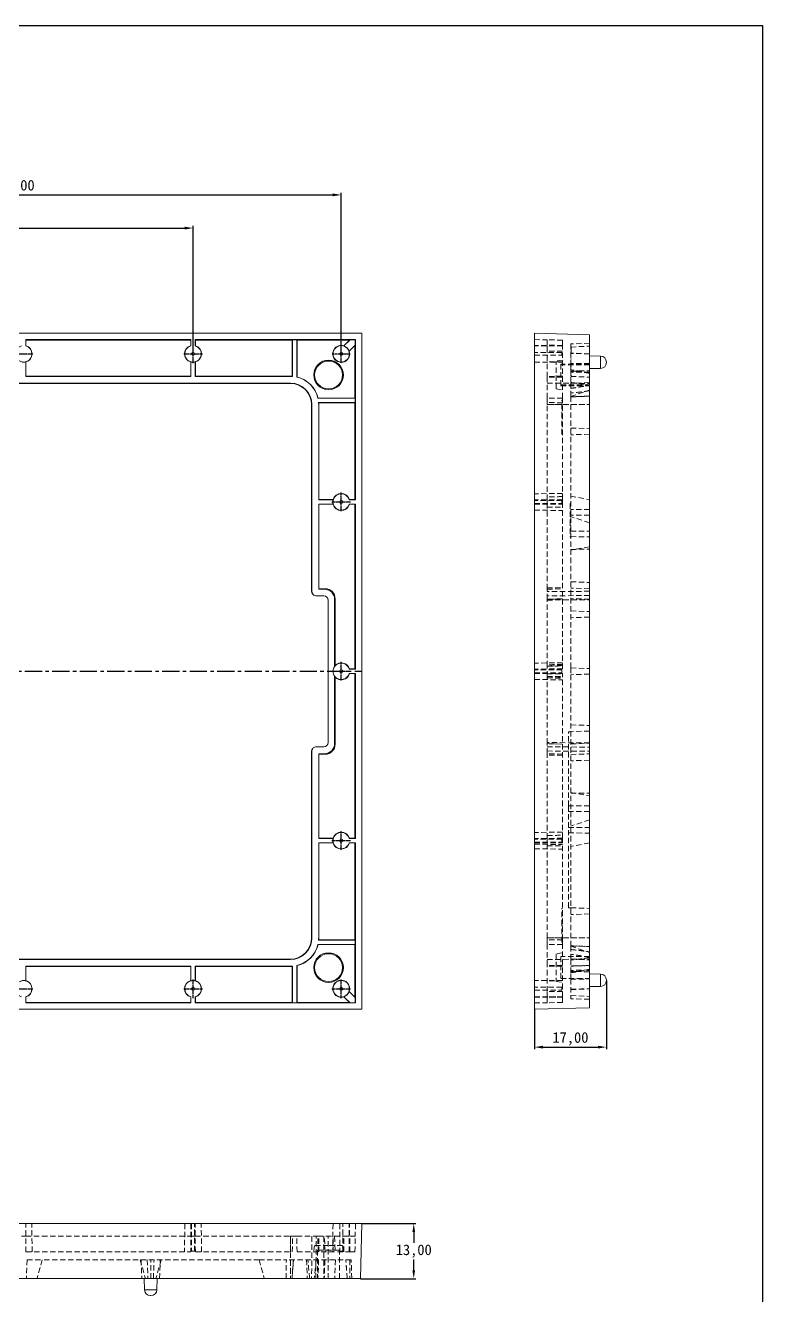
# Model space of a CAD drawing. Header units: millimetres. Extents: x 2761 to 3266, y -58 to 524.
# Drawn here: x 3091.8 to 3265.9, y 223.9 to 523.9 of the extents above; entities that cross this region are included whole.
import ezdxf

# ---------------------------------------------------------------- set-up
doc = ezdxf.new("R2010")
doc.units = ezdxf.units.MM
doc.header["$PDSIZE"] = -1
doc.linetypes.add('CENTER', pattern=[10.16, 6.35, -1.27, 1.27, -1.27])
doc.linetypes.add('HIDDEN', pattern=[1.905, 1.27, -0.635])
doc.layers.add('dim', color=82, linetype='Continuous', lineweight=9)
doc.dimstyles.new('ISO-25', dxfattribs={"dimtxt": 2.5, "dimasz": 2.5, "dimexe": 1.25, "dimexo": 0.625, "dimtad": 1, "dimtxsty": 'Standard', "dimcen": 2.5, "dimadec": 0, "dimazin": 0, "dimtfac": 1, "dimtmove": 0, "dimatfit": 3, "dimfxl": 1, "dimarcsym": 0})

# ---------------------------------------------------------------- blocks, each defined once
blk = doc.blocks.new('*D11')
at = {"layer": 'Defpoints', "color": 0, "transparency": 16777216}
for p in [(3011.41, 475.66), (3131.41, 476.05), (3131.41, 446.34)]:
    blk.add_point(p, dxfattribs=at)
at = {"layer": 'dim', "color": 0, "lineweight": -2, "transparency": 16777216}
for p, q in [((3011.41, 475.66), (3011.41, 476.55)), ((3013.41, 476.05), (3129.41, 476.05)), ((3131.41, 446.34), (3131.41, 476.55))]:
    blk.add_line(p, q, dxfattribs=at)
at = {"layer": 'dim', "color": 0, "transparency": 16777216}
for points in [[(3013.41, 476.38), (3013.41, 475.71), (3011.41, 476.05)], [(3129.41, 476.38), (3129.41, 475.71), (3131.41, 476.05)]]:
    blk.add_solid(points, dxfattribs=at)
at = {"layer": 'dim', "color": 0, "transparency": 16777216, "insert": (3071.41, 478), "char_height": 2.5, "attachment_point": 5}
blk.add_mtext('120,00', dxfattribs=at)
blk = doc.blocks.new('*D12')
at = {"layer": 'Defpoints', "color": 0, "transparency": 16777216}
for p in [(3011.41, 484.32), (3166.41, 483.89), (3166.41, 446.34)]:
    blk.add_point(p, dxfattribs=at)
at = {"layer": 'dim', "color": 0, "lineweight": -2, "transparency": 16777216}
for p, q in [((3011.41, 484.32), (3011.41, 483.39)), ((3013.41, 483.89), (3164.41, 483.89)), ((3166.41, 446.34), (3166.41, 484.39))]:
    blk.add_line(p, q, dxfattribs=at)
at = {"layer": 'dim', "color": 0, "transparency": 16777216}
for points in [[(3013.41, 484.22), (3013.41, 483.56), (3011.41, 483.89)], [(3164.41, 484.22), (3164.41, 483.56), (3166.41, 483.89)]]:
    blk.add_solid(points, dxfattribs=at)
at = {"layer": 'dim', "color": 0, "transparency": 16777216, "insert": (3088.91, 485.85), "char_height": 2.5, "attachment_point": 5}
blk.add_mtext('155,00', dxfattribs=at)
blk = doc.blocks.new('*D24')
at = {"layer": 'Defpoints', "color": 0, "transparency": 16777216}
for p in [(3171.26, 240.86), (3183.53, 240.86), (3170.92, 227.86)]:
    blk.add_point(p, dxfattribs=at)
at = {"layer": 'dim', "color": 0, "lineweight": -2, "transparency": 16777216}
for p, q in [((3171.26, 240.86), (3184.03, 240.86)), ((3183.53, 238.86), (3183.53, 236.32)), ((3183.53, 229.86), (3183.53, 232.4)), ((3170.92, 227.86), (3184.03, 227.86))]:
    blk.add_line(p, q, dxfattribs=at)
at = {"layer": 'dim', "color": 0, "transparency": 16777216}
for points in [[(3183.2, 238.86), (3183.86, 238.86), (3183.53, 240.86)], [(3183.2, 229.86), (3183.86, 229.86), (3183.53, 227.86)]]:
    blk.add_solid(points, dxfattribs=at)
at = {"layer": 'dim', "color": 0, "transparency": 16777216, "insert": (3183.53, 234.36), "char_height": 2.5, "attachment_point": 5}
blk.add_mtext('13,00', dxfattribs=at)
blk = doc.blocks.new('*D25')
at = {"layer": 'Defpoints', "color": 0, "transparency": 16777216}
for p in [(3229.03, 298.29), (3212.03, 291.49), (3229.03, 282.56)]:
    blk.add_point(p, dxfattribs=at)
at = {"layer": 'dim', "color": 0, "lineweight": -2, "transparency": 16777216}
for p, q in [((3229.03, 298.29), (3229.03, 282.06)), ((3212.03, 291.49), (3212.03, 282.06)), ((3214.03, 282.56), (3227.03, 282.56))]:
    blk.add_line(p, q, dxfattribs=at)
at = {"layer": 'dim', "color": 0, "transparency": 16777216}
for points in [[(3214.03, 282.89), (3214.03, 282.23), (3212.03, 282.56)], [(3227.03, 282.89), (3227.03, 282.23), (3229.03, 282.56)]]:
    blk.add_solid(points, dxfattribs=at)
at = {"layer": 'dim', "color": 0, "transparency": 16777216, "insert": (3220.53, 284.52), "char_height": 2.5, "attachment_point": 5}
blk.add_mtext('17,00', dxfattribs=at)

msp = doc.modelspace()

# ---------------------------------------------------------------- linework, layer by layer
at = {"color": 7, "linetype": 'Continuous', "lineweight": 15}
for p, q in [((3171.259, 451.192), (2851.559, 451.192)), ((3171.259, 291.492), (3171.259, 451.192)), ((3212.034, 291.492), (3212.034, 451.192)), ((3212.034, 451.192), (3225.034, 450.852)), ((3225.034, 291.833), (3225.034, 450.852)), ((3130.914, 449.692), (3091.904, 449.692)), ((3091.904, 448.221), (3091.904, 449.692)), ((3091.904, 449.692), (3091.962, 449.576)), ((3130.855, 449.576), (3091.962, 449.576)), ((3091.962, 449.576), (3091.962, 448.266)), ((3130.855, 449.576), (3130.914, 449.692)), ((3130.855, 449.576), (3130.855, 448.266)), ((3130.914, 449.692), (3130.914, 448.221)), ((3169.759, 449.692), (3131.904, 449.692)), ((3131.904, 448.221), (3131.904, 449.692)), ((3131.904, 449.692), (3131.962, 449.576)), ((3131.962, 449.576), (3131.962, 448.266)), ((3154.855, 449.576), (3131.962, 449.576)), ((3154.855, 449.576), (3154.887, 449.64)), ((3154.855, 449.576), (3154.855, 441.03)), ((3155.93, 449.64), (3154.887, 449.64)), ((3154.887, 449.64), (3154.887, 440.996)), ((3155.962, 449.576), (3155.93, 449.64)), ((3155.93, 440.837), (3155.93, 449.64)), ((3168.368, 449.576), (3155.962, 449.576)), ((3155.962, 449.576), (3155.962, 440.863)), ((3168.368, 449.576), (3167.035, 448.243)), ((3167.035, 448.243), (3167.043, 448.207)), ((3168.477, 449.64), (3167.043, 448.207)), ((3168.273, 446.977), (3169.706, 448.41)), ((3168.309, 446.968), (3169.643, 448.302)), ((3168.368, 449.576), (3168.477, 449.64)), ((3169.706, 449.64), (3168.477, 449.64)), ((3169.643, 448.302), (3169.706, 448.41)), ((3169.643, 435.895), (3169.643, 448.302)), ((3169.759, 449.692), (3169.706, 449.64)), ((3169.706, 448.41), (3169.706, 449.64)), ((3169.759, 411.837), (3169.759, 449.692)), ((3091.93, 441.013), (3091.93, 444.443)), ((3091.962, 444.419), (3091.962, 441.045)), ((3130.855, 444.419), (3130.855, 441.045)), ((3130.887, 444.443), (3130.887, 441.013)), ((3131.93, 441.013), (3131.93, 444.443)), ((3131.962, 444.419), (3131.962, 441.045)), ((3168.309, 446.968), (3168.273, 446.977)), ((3227.658, 445.796), (3225.034, 445.842)), ((3229.034, 444.397), (3229.034, 444.342)), ((3229.034, 444.342), (3229.034, 444.288)), ((3225.034, 442.842), (3227.658, 442.888)), ((3019.54, 439.429), (3154.409, 439.429)), ((3154.409, 439.342), (3020.415, 439.342)), ((3091.962, 441.045), (3091.93, 441.013)), ((3130.887, 441.013), (3091.93, 441.013)), ((3130.855, 441.045), (3091.962, 441.045)), ((3130.855, 441.045), (3130.887, 441.013)), ((3131.962, 441.045), (3131.93, 441.013)), ((3154.409, 441.013), (3131.93, 441.013)), ((3154.409, 441.045), (3131.962, 441.045)), ((3154.409, 441.045), (3154.409, 441.013)), ((3154.409, 439.429), (3154.409, 439.342)), ((3169.706, 435.863), (3160.904, 435.863)), ((3169.643, 435.895), (3160.929, 435.895)), ((3169.643, 435.895), (3169.706, 435.863)), ((3169.706, 434.821), (3169.706, 435.863)), ((3159.496, 434.342), (3159.409, 434.342)), ((3159.409, 390.248), (3159.409, 434.342)), ((3159.496, 434.342), (3159.496, 390.16)), ((3161.062, 434.821), (3169.706, 434.821)), ((3161.079, 411.863), (3161.079, 434.342)), ((3161.111, 434.342), (3161.079, 434.342)), ((3169.643, 434.789), (3161.096, 434.789)), ((3161.111, 411.895), (3161.111, 434.342)), ((3169.643, 434.789), (3169.706, 434.821)), ((3169.643, 411.895), (3169.643, 434.789)), ((3161.111, 411.895), (3161.079, 411.863)), ((3164.509, 411.863), (3161.079, 411.863)), ((3164.485, 411.895), (3161.111, 411.895)), ((3169.759, 411.837), (3168.288, 411.837)), ((3169.643, 411.895), (3168.332, 411.895)), ((3169.643, 411.895), (3169.759, 411.837)), ((3161.079, 410.821), (3164.509, 410.821)), ((3161.079, 390.733), (3161.079, 410.821)), ((3161.111, 410.789), (3161.079, 410.821)), ((3164.485, 410.789), (3161.111, 410.789)), ((3161.111, 390.861), (3161.111, 410.789)), ((3168.288, 410.847), (3169.759, 410.847)), ((3169.643, 410.789), (3168.332, 410.789)), ((3169.759, 410.847), (3169.643, 410.789)), ((3169.643, 371.895), (3169.643, 410.789)), ((3169.759, 371.837), (3169.759, 410.847)), ((3159.409, 390.248), (3159.496, 390.16)), ((3161.111, 390.861), (3161.079, 390.733)), ((3162.467, 390.733), (3161.079, 390.733)), ((3162.595, 390.861), (3161.111, 390.861)), ((3162.467, 390.733), (3162.595, 390.861)), ((3159.7, 389.544), (3159.787, 389.457)), ((3162.303, 389.165), (3160.491, 389.165)), ((3163.298, 354.514), (3163.298, 388.17)), ((3164.981, 388.474), (3164.854, 388.347)), ((3164.854, 372.551), (3164.854, 388.347)), ((3164.981, 372.745), (3164.981, 388.474)), ((3164.854, 354.263), (3164.854, 370.133)), ((3164.981, 354.135), (3164.981, 369.939)), ((3169.759, 371.837), (3168.288, 371.837)), ((3168.288, 370.847), (3169.759, 370.847)), ((3169.643, 371.895), (3168.332, 371.895)), ((3169.643, 370.789), (3168.332, 370.789)), ((3169.643, 371.895), (3169.759, 371.837)), ((3169.759, 370.847), (3169.643, 370.789)), ((3169.643, 331.895), (3169.643, 370.789)), ((3169.759, 331.837), (3169.759, 370.847)), ((3164.854, 354.263), (3164.981, 354.135)), ((3159.496, 352.524), (3159.409, 352.437)), ((3159.409, 308.342), (3159.409, 352.437)), ((3159.496, 352.524), (3159.496, 308.342)), ((3159.787, 353.227), (3159.7, 353.14)), ((3160.491, 353.519), (3162.303, 353.519)), ((3161.079, 351.876), (3162.467, 351.876)), ((3161.079, 331.863), (3161.079, 351.876)), ((3161.079, 351.876), (3161.111, 351.749)), ((3161.111, 351.749), (3162.595, 351.749)), ((3161.111, 331.895), (3161.111, 351.749)), ((3162.595, 351.749), (3162.467, 351.876)), ((3161.111, 331.895), (3161.079, 331.863)), ((3164.509, 331.863), (3161.079, 331.863)), ((3161.079, 330.821), (3164.509, 330.821)), ((3161.079, 308.342), (3161.079, 330.821)), ((3161.111, 330.789), (3161.079, 330.821)), ((3164.485, 331.895), (3161.111, 331.895)), ((3164.485, 330.789), (3161.111, 330.789)), ((3161.111, 308.342), (3161.111, 330.789)), ((3169.759, 331.837), (3168.288, 331.837)), ((3168.288, 330.847), (3169.759, 330.847)), ((3169.643, 331.895), (3168.332, 331.895)), ((3169.643, 330.789), (3168.332, 330.789)), ((3169.643, 331.895), (3169.759, 331.837)), ((3169.759, 330.847), (3169.643, 330.789)), ((3169.643, 307.895), (3169.643, 330.789)), ((3169.759, 292.992), (3169.759, 330.847)), ((3159.496, 308.342), (3159.409, 308.342)), ((3160.904, 306.821), (3169.706, 306.821)), ((3169.643, 306.789), (3160.929, 306.789)), ((3169.706, 307.863), (3161.062, 307.863)), ((3161.111, 308.342), (3161.079, 308.342)), ((3169.643, 307.895), (3161.096, 307.895)), ((3169.643, 307.895), (3169.706, 307.863)), ((3169.643, 306.789), (3169.706, 306.821)), ((3169.643, 294.383), (3169.643, 306.789)), ((3169.706, 306.821), (3169.706, 307.863)), ((3154.409, 303.255), (3019.54, 303.255)), ((3020.415, 303.342), (3154.409, 303.342)), ((3154.409, 303.255), (3154.409, 303.342)), ((3091.93, 301.671), (3130.887, 301.671)), ((3091.93, 298.241), (3091.93, 301.671)), ((3091.962, 301.639), (3091.93, 301.671)), ((3091.962, 301.639), (3130.855, 301.639)), ((3091.962, 298.266), (3091.962, 301.639)), ((3130.855, 301.639), (3130.887, 301.671)), ((3130.855, 298.266), (3130.855, 301.639)), ((3130.887, 301.671), (3130.887, 298.241)), ((3131.93, 301.671), (3154.409, 301.671)), ((3131.93, 298.241), (3131.93, 301.671)), ((3131.962, 301.639), (3131.93, 301.671)), ((3131.962, 301.639), (3154.409, 301.639)), ((3131.962, 298.266), (3131.962, 301.639)), ((3154.409, 301.639), (3154.409, 301.671)), ((3154.855, 293.108), (3154.855, 301.654)), ((3154.887, 301.688), (3154.887, 293.044)), ((3155.93, 293.044), (3155.93, 301.847)), ((3155.962, 293.108), (3155.962, 301.822)), ((3227.658, 299.796), (3225.034, 299.842)), ((3229.034, 298.397), (3229.034, 298.342)), ((3229.034, 298.342), (3229.034, 298.288)), ((3091.904, 292.992), (3091.904, 294.463)), ((3091.962, 293.108), (3091.962, 294.419)), ((3130.855, 293.108), (3130.855, 294.419)), ((3130.914, 294.463), (3130.914, 292.992)), ((3131.904, 292.992), (3131.904, 294.463)), ((3131.962, 293.108), (3131.962, 294.419)), ((3167.035, 294.441), (3167.043, 294.478)), ((3167.035, 294.441), (3168.368, 293.108)), ((3167.043, 294.478), (3168.477, 293.044)), ((3168.309, 295.716), (3168.273, 295.707)), ((3169.706, 294.274), (3168.273, 295.707)), ((3169.643, 294.383), (3168.309, 295.716)), ((3169.643, 294.383), (3169.706, 294.274)), ((3169.706, 293.044), (3169.706, 294.274)), ((3225.034, 296.842), (3227.658, 296.888)), ((2851.559, 291.492), (3171.259, 291.492)), ((3091.962, 293.108), (3091.904, 292.992)), ((3091.904, 292.992), (3130.914, 292.992)), ((3091.962, 293.108), (3130.855, 293.108)), ((3130.914, 292.992), (3130.855, 293.108)), ((3131.962, 293.108), (3131.904, 292.992)), ((3131.904, 292.992), (3169.759, 292.992)), ((3131.962, 293.108), (3154.855, 293.108)), ((3154.855, 293.108), (3154.887, 293.044)), ((3154.887, 293.044), (3155.93, 293.044)), ((3155.962, 293.108), (3155.93, 293.044)), ((3155.962, 293.108), (3168.368, 293.108)), ((3168.368, 293.108), (3168.477, 293.044)), ((3168.477, 293.044), (3169.706, 293.044)), ((3169.759, 292.992), (3169.706, 293.044)), ((3212.034, 291.492), (3225.034, 291.833)), ((2851.559, 240.862), (3171.259, 240.862)), ((3171.259, 240.862), (3170.918, 227.862)), ((2851.899, 227.862), (3170.918, 227.862)), ((3119.909, 227.862), (3119.954, 225.237)), ((3122.863, 225.237), (3122.909, 227.862))]:
    msp.add_line(p, q, dxfattribs=at)
at = {"color": 1, "linetype": 'CENTER', "ltscale": 0.080052}
for p, q in [((3131.409, 444.141), (3131.409, 448.544)), ((3089.207, 446.342), (3093.61, 446.342)), ((3129.207, 446.342), (3133.61, 446.342)), ((3164.207, 411.342), (3168.61, 411.342)), ((3166.409, 409.141), (3166.409, 413.544)), ((3166.409, 369.141), (3166.409, 373.544)), ((3164.207, 371.342), (3168.61, 371.342)), ((3166.409, 329.141), (3166.409, 333.544)), ((3164.207, 331.342), (3168.61, 331.342)), ((3131.409, 294.141), (3131.409, 298.544)), ((3166.409, 294.141), (3166.409, 298.544)), ((3089.207, 296.342), (3093.61, 296.342)), ((3129.207, 296.342), (3133.61, 296.342)), ((3164.207, 296.342), (3168.61, 296.342))]:
    msp.add_line(p, q, dxfattribs=at)
at = {"color": 1, "linetype": 'CENTER', "ltscale": 0.077731}
for p, q in [((3166.409, 444.205), (3166.409, 448.48)), ((3164.271, 446.342), (3168.546, 446.342))]:
    msp.add_line(p, q, dxfattribs=at)
at = {"color": 8, "linetype": 'HIDDEN', "lineweight": 0}
for p, q in [((3212.034, 449.692), (3215.034, 449.64)), ((3218.683, 448.343), (3212.034, 448.285)), ((3215.034, 448.41), (3215.034, 449.64)), ((3218.683, 449.576), (3215.034, 449.64)), ((3215.034, 446.977), (3215.034, 448.41)), ((3218.683, 448.302), (3215.034, 448.41)), ((3218.683, 448.243), (3215.034, 448.207)), ((3218.683, 449.576), (3218.683, 448.302)), ((3218.683, 435.895), (3218.683, 448.302)), ((3225.034, 448.842), (3220.585, 448.687)), ((3220.585, 448.687), (3220.585, 444.045)), ((3220.734, 448.3), (3220.585, 448.3)), ((3220.734, 448.209), (3220.585, 448.209)), ((3220.585, 447.948), (3225.034, 448.149)), ((3220.734, 448.142), (3220.585, 448.142)), ((3220.734, 448.118), (3220.585, 448.118)), ((3220.734, 448.061), (3220.585, 448.061)), ((3220.734, 447.975), (3220.585, 447.975)), ((3220.734, 447.815), (3220.585, 447.815)), ((3220.734, 447.739), (3220.585, 447.739)), ((3220.734, 447.711), (3220.585, 447.711)), ((3220.734, 447.654), (3220.585, 447.654)), ((3220.734, 447.477), (3220.585, 447.477)), ((3220.734, 447.425), (3220.585, 447.425)), ((3220.734, 447.386), (3220.585, 447.386)), ((3220.734, 447.379), (3220.585, 447.379)), ((3220.734, 447.34), (3220.585, 447.34)), ((3220.734, 447.322), (3220.585, 447.322)), ((3220.734, 447.293), (3220.585, 447.293)), ((3220.734, 447.184), (3220.585, 447.184)), ((3220.734, 447.174), (3220.585, 447.174)), ((3220.734, 447.14), (3220.585, 447.14)), ((3220.734, 447.117), (3220.585, 447.117)), ((3220.734, 447.098), (3220.585, 447.098)), ((3220.734, 446.625), (3220.734, 448.209)), ((3218.534, 446.692), (3212.034, 446.692)), ((3212.034, 445.992), (3218.534, 445.992)), ((3212.034, 444.399), (3218.683, 444.341)), ((3218.683, 446.968), (3215.034, 446.977)), ((3215.034, 440.837), (3215.034, 446.977)), ((3218.683, 444.846), (3217.191, 444.636)), ((3217.191, 438.048), (3217.191, 444.636)), ((3218.534, 445.992), (3218.534, 446.692)), ((3220.734, 447.065), (3220.585, 447.065)), ((3220.734, 447.054), (3220.585, 447.054)), ((3220.734, 447.047), (3220.585, 447.047)), ((3220.734, 446.551), (3220.585, 446.551)), ((3225.034, 446.366), (3220.585, 446.522)), ((3220.734, 446.471), (3220.585, 446.471)), ((3220.734, 446.377), (3220.585, 446.377)), ((3220.734, 446.286), (3220.585, 446.286)), ((3220.734, 446.195), (3220.585, 446.195)), ((3220.734, 446.081), (3220.585, 446.081)), ((3220.734, 445.92), (3220.585, 445.92)), ((3220.734, 445.863), (3220.585, 445.863)), ((3220.734, 445.83), (3220.585, 445.83)), ((3220.734, 445.715), (3220.585, 445.715)), ((3220.734, 445.692), (3220.585, 445.692)), ((3220.734, 445.601), (3220.585, 445.601)), ((3220.734, 445.464), (3220.585, 445.464)), ((3220.734, 445.451), (3220.585, 445.451)), ((3220.585, 445.449), (3220.734, 445.449)), ((3220.734, 445.44), (3220.585, 445.44)), ((3220.734, 445.37), (3220.585, 445.37)), ((3220.734, 445.293), (3220.585, 445.293)), ((3220.734, 445.241), (3220.585, 445.241)), ((3220.734, 445.16), (3220.585, 445.16)), ((3220.734, 445.098), (3220.585, 445.098)), ((3220.734, 445.005), (3220.585, 445.005)), ((3220.734, 444.947), (3220.585, 444.947)), ((3220.734, 444.937), (3220.585, 444.937)), ((3220.734, 444.932), (3220.585, 444.932)), ((3220.734, 444.919), (3220.585, 444.919)), ((3220.734, 444.914), (3220.585, 444.914)), ((3220.734, 444.729), (3220.585, 444.729)), ((3220.734, 444.696), (3220.585, 444.696)), ((3220.734, 444.639), (3220.585, 444.639)), ((3220.734, 444.628), (3220.585, 444.628)), ((3220.734, 444.615), (3220.585, 444.615)), ((3220.734, 444.548), (3220.585, 444.548)), ((3220.734, 444.501), (3220.585, 444.501)), ((3220.734, 444.249), (3220.585, 444.249)), ((3220.734, 444.182), (3220.585, 444.182)), ((3220.734, 444.177), (3220.585, 444.177)), ((3227.658, 442.888), (3227.658, 445.796)), ((3218.268, 443.929), (3218.268, 438.755)), ((3225.034, 443.929), (3218.268, 443.929)), ((3225.034, 443.705), (3218.268, 443.705)), ((3220.566, 441.253), (3220.753, 441.253)), ((3220.734, 444.091), (3220.585, 444.091)), ((3225.034, 444.029), (3220.585, 444.045)), ((3220.585, 442.572), (3220.585, 444.045)), ((3220.734, 443.826), (3220.585, 443.826)), ((3220.734, 443.816), (3220.585, 443.816)), ((3220.734, 443.788), (3220.585, 443.788)), ((3220.734, 443.775), (3220.585, 443.775)), ((3220.734, 443.723), (3220.585, 443.723)), ((3220.734, 443.551), (3220.585, 443.551)), ((3220.734, 443.45), (3220.585, 443.45)), ((3220.734, 443.357), (3220.585, 443.357)), ((3220.734, 443.333), (3220.585, 443.333)), ((3220.734, 443.266), (3220.585, 443.266)), ((3220.734, 443.175), (3220.585, 443.175)), ((3220.734, 442.991), (3220.585, 442.991)), ((3220.734, 442.83), (3220.585, 442.83)), ((3220.734, 442.672), (3220.585, 442.672)), ((3220.734, 442.602), (3220.585, 442.602)), ((3220.585, 439.558), (3220.585, 442.572)), ((3220.734, 442.501), (3220.585, 442.501)), ((3220.734, 442.407), (3220.585, 442.407)), ((3220.734, 442.384), (3220.585, 442.384)), ((3220.734, 442.363), (3220.585, 442.363)), ((3220.734, 442.35), (3220.585, 442.35)), ((3220.734, 442.283), (3220.585, 442.283)), ((3220.585, 442.236), (3220.589, 442.236)), ((3220.734, 442.231), (3220.585, 442.231)), ((3220.734, 442.226), (3220.585, 442.226)), ((3220.734, 442.213), (3220.585, 442.213)), ((3220.734, 442.168), (3220.585, 442.168)), ((3220.734, 442.083), (3220.585, 442.083)), ((3220.734, 442.075), (3220.585, 442.075)), ((3225.034, 441.866), (3220.585, 442.027)), ((3220.734, 441.927), (3220.585, 441.927)), ((3220.734, 441.784), (3220.585, 441.784)), ((3220.734, 441.774), (3220.585, 441.774)), ((3220.734, 441.543), (3220.585, 441.543)), ((3220.734, 441.515), (3220.585, 441.515)), ((3220.734, 441.494), (3220.585, 441.494)), ((3220.734, 441.343), (3220.585, 441.343)), ((3225.034, 442.036), (3220.589, 442.236)), ((3220.734, 443.333), (3220.734, 443.45)), ((3218.683, 441.045), (3215.034, 441.013)), ((3215.034, 435.863), (3215.034, 440.837)), ((3215.034, 439.429), (3225.034, 439.342)), ((3218.268, 438.979), (3225.034, 438.979)), ((3218.268, 438.755), (3225.034, 438.755)), ((3220.585, 441), (3225.034, 440.844)), ((3225.034, 439.53), (3220.585, 439.374)), ((3220.585, 439.374), (3220.585, 438.171)), ((3220.585, 436.29), (3220.585, 438.171)), ((3218.683, 435.895), (3215.034, 435.863)), ((3215.034, 434.821), (3215.034, 435.863)), ((3217.191, 438.048), (3218.683, 437.839)), ((3218.532, 431.362), (3218.532, 435.362)), ((3218.683, 435.362), (3218.532, 435.362)), ((3218.683, 435.895), (3218.683, 434.789)), ((3220.585, 436.29), (3225.034, 437.767)), ((3220.585, 436.163), (3225.034, 436.318)), ((3220.585, 436.29), (3220.585, 372.149)), ((3218.683, 434.789), (3215.034, 434.821)), ((3215.034, 434.342), (3215.034, 434.821)), ((3218.683, 434.342), (3215.034, 434.342)), ((3215.034, 411.863), (3215.034, 434.342)), ((3215.034, 434.342), (3225.034, 434.342)), ((3218.683, 411.895), (3218.683, 434.789)), ((3220.585, 434.342), (3225.034, 434.342)), ((3218.683, 431.362), (3218.532, 431.362)), ((3218.532, 427.362), (3218.532, 431.362)), ((3218.683, 427.362), (3218.532, 427.362)), ((3220.585, 428.815), (3225.034, 428.66)), ((3225.034, 427.357), (3220.585, 427.202)), ((3218.683, 413.343), (3212.034, 413.285)), ((3218.683, 411.895), (3212.034, 411.837)), ((3218.534, 411.692), (3212.034, 411.692)), ((3215.034, 410.821), (3215.034, 411.863)), ((3218.534, 410.992), (3218.534, 411.692)), ((3218.683, 411.895), (3218.683, 410.789)), ((3220.585, 412.739), (3225.034, 411.9)), ((3212.034, 410.992), (3218.534, 410.992)), ((3212.034, 410.847), (3218.683, 410.789)), ((3212.034, 409.399), (3218.683, 409.341)), ((3215.034, 390.733), (3215.034, 410.821)), ((3218.683, 371.895), (3218.683, 410.789)), ((3220.435, 411.014), (3220.435, 407.014)), ((3220.435, 411.014), (3220.585, 411.014)), ((3225.034, 409.558), (3220.585, 409.529)), ((3225.034, 408.259), (3220.585, 408.231)), ((3220.435, 407.014), (3220.585, 407.014)), ((3220.435, 407.014), (3220.435, 403.014)), ((3225.034, 406.427), (3220.585, 407.904)), ((3220.435, 403.014), (3220.585, 403.014)), ((3220.585, 404.454), (3225.034, 404.425)), ((3220.585, 403.155), (3225.034, 403.126)), ((3225.034, 400.785), (3220.585, 399.945)), ((3220.585, 400.149), (3225.034, 400.165)), ((3215.034, 391.032), (3218.683, 391.159)), ((3215.034, 390.733), (3218.683, 390.861)), ((3215.034, 388.347), (3215.034, 390.733)), ((3225.034, 390.248), (3215.034, 390.16)), ((3220.585, 392.489), (3225.034, 392.334)), ((3225.034, 390.842), (3220.585, 390.998)), ((3225.034, 389.253), (3215.034, 389.165)), ((3218.683, 388.474), (3215.034, 388.347)), ((3215.034, 388.347), (3218.683, 388.474)), ((3215.034, 372.551), (3215.034, 388.347)), ((3215.034, 388.17), (3225.034, 388.258)), ((3225.034, 388.356), (3220.585, 388.512)), ((3220.585, 385.607), (3225.034, 385.451)), ((3225.034, 384.149), (3220.585, 383.993)), ((3218.683, 373.343), (3212.034, 373.285)), ((3215.034, 370.133), (3215.034, 372.551)), ((3220.585, 372.149), (3225.034, 371.994)), ((3220.585, 372.149), (3220.585, 370.535)), ((3218.683, 371.895), (3212.034, 371.837)), ((3218.534, 371.692), (3212.034, 371.692)), ((3212.034, 370.992), (3218.534, 370.992)), ((3212.034, 370.847), (3218.683, 370.789)), ((3212.034, 369.399), (3218.683, 369.341)), ((3218.683, 371.939), (3215.034, 371.939)), ((3215.034, 370.745), (3218.683, 370.745)), ((3215.034, 354.263), (3215.034, 370.133)), ((3218.534, 370.992), (3218.534, 371.692)), ((3218.683, 331.895), (3218.683, 370.789)), ((3225.034, 370.691), (3220.585, 370.535)), ((3220.585, 370.535), (3220.585, 306.394)), ((3220.585, 358.691), (3225.034, 358.536)), ((3225.034, 357.233), (3220.585, 357.077)), ((3225.034, 354.427), (3215.034, 354.514)), ((3215.034, 354.263), (3218.683, 354.135)), ((3215.034, 351.876), (3215.034, 354.263)), ((3218.683, 354.135), (3215.034, 354.262)), ((3220.087, 357.06), (3220.585, 357.077)), ((3220.087, 339.526), (3220.087, 357.06)), ((3220.585, 354.173), (3225.034, 354.328)), ((3215.034, 353.519), (3225.034, 353.432)), ((3215.034, 352.524), (3225.034, 352.437)), ((3218.683, 351.749), (3215.034, 351.876)), ((3215.034, 331.863), (3215.034, 351.876)), ((3218.683, 351.45), (3215.034, 351.577)), ((3220.585, 351.687), (3225.034, 351.842)), ((3225.034, 350.35), (3220.585, 350.195)), ((3220.585, 342.739), (3225.034, 341.9)), ((3220.585, 342.536), (3225.034, 342.519)), ((3225.034, 339.558), (3220.087, 339.526)), ((3220.087, 339.526), (3220.087, 333.158)), ((3225.034, 338.259), (3220.087, 338.227)), ((3225.034, 336.258), (3220.585, 334.78)), ((3218.683, 333.343), (3212.034, 333.285)), ((3220.087, 334.457), (3225.034, 334.425)), ((3220.087, 333.158), (3225.034, 333.126)), ((3220.087, 315.5), (3220.087, 333.158)), ((3218.683, 331.895), (3212.034, 331.837)), ((3218.534, 331.692), (3212.034, 331.692)), ((3212.034, 330.992), (3218.534, 330.992)), ((3212.034, 330.847), (3218.683, 330.789)), ((3215.034, 330.821), (3215.034, 331.863)), ((3215.034, 308.342), (3215.034, 330.821)), ((3218.534, 330.992), (3218.534, 331.692)), ((3218.683, 331.895), (3218.683, 330.789)), ((3218.683, 307.895), (3218.683, 330.789)), ((3225.034, 330.785), (3220.585, 329.945)), ((3212.034, 329.399), (3218.683, 329.341)), ((3218.532, 311.322), (3218.532, 315.322)), ((3218.683, 315.322), (3218.532, 315.322)), ((3220.585, 315.482), (3220.087, 315.5)), ((3220.585, 315.482), (3225.034, 315.327)), ((3225.034, 314.024), (3220.585, 313.869)), ((3218.683, 311.322), (3218.532, 311.322)), ((3218.532, 307.322), (3218.532, 311.322)), ((3218.683, 308.342), (3215.034, 308.342)), ((3215.034, 307.863), (3215.034, 308.342)), ((3215.034, 308.342), (3225.034, 308.342)), ((3218.683, 307.895), (3215.034, 307.863)), ((3215.034, 306.821), (3215.034, 307.863)), ((3218.683, 306.789), (3215.034, 306.821)), ((3215.034, 301.847), (3215.034, 306.821)), ((3218.683, 307.322), (3218.532, 307.322)), ((3218.683, 307.895), (3218.683, 306.789)), ((3218.683, 294.383), (3218.683, 306.789)), ((3220.585, 308.342), (3225.034, 308.342)), ((3225.034, 306.366), (3220.585, 306.522)), ((3220.585, 306.394), (3225.034, 304.917)), ((3220.585, 306.394), (3220.585, 304.513)), ((3215.034, 303.255), (3225.034, 303.342)), ((3218.683, 304.846), (3217.191, 304.636)), ((3217.191, 304.636), (3217.191, 298.048)), ((3218.268, 303.929), (3218.268, 298.755)), ((3225.034, 303.929), (3218.268, 303.929)), ((3220.585, 304.513), (3220.585, 303.31)), ((3220.585, 303.31), (3225.034, 303.154)), ((3220.585, 300.112), (3220.585, 303.127)), ((3215.034, 295.707), (3215.034, 301.847)), ((3218.683, 301.639), (3215.034, 301.671)), ((3225.034, 300.818), (3220.585, 300.658)), ((3220.585, 300.448), (3225.034, 300.649)), ((3220.585, 298.639), (3220.585, 300.112)), ((3218.683, 298.343), (3212.034, 298.285)), ((3217.191, 298.048), (3218.683, 297.839)), ((3218.268, 298.755), (3225.034, 298.755)), ((3220.585, 298.639), (3225.034, 298.655)), ((3220.585, 298.639), (3220.585, 293.997)), ((3227.658, 296.888), (3227.658, 299.796)), ((3218.534, 296.692), (3212.034, 296.692)), ((3212.034, 295.992), (3218.534, 295.992)), ((3212.034, 294.399), (3218.683, 294.341)), ((3218.683, 295.716), (3215.034, 295.707)), ((3215.034, 294.274), (3215.034, 295.707)), ((3218.683, 294.441), (3215.034, 294.478)), ((3218.683, 294.383), (3215.034, 294.274)), ((3215.034, 293.044), (3215.034, 294.274)), ((3218.534, 295.992), (3218.534, 296.692)), ((3218.683, 294.383), (3218.683, 293.108)), ((3220.585, 296.163), (3225.034, 296.318)), ((3220.585, 294.736), (3225.034, 294.536)), ((3212.034, 292.992), (3215.034, 293.044)), ((3218.683, 293.108), (3215.034, 293.044)), ((3225.034, 293.842), (3220.585, 293.997)), ((3091.962, 234.212), (3091.904, 240.862)), ((3093.41, 234.212), (3093.352, 240.862)), ((3129.465, 240.862), (3129.407, 234.212)), ((3130.914, 240.862), (3130.855, 234.212)), ((3131.059, 240.862), (3131.059, 234.362)), ((3131.759, 234.362), (3131.759, 240.862)), ((3131.962, 234.212), (3131.904, 240.862)), ((3133.41, 234.212), (3133.352, 240.862)), ((3164.465, 240.862), (3164.407, 234.212)), ((3166.059, 240.862), (3166.059, 234.362)), ((3166.759, 234.362), (3166.759, 240.862)), ((3168.41, 234.212), (3168.352, 240.862)), ((3169.759, 240.862), (3169.706, 237.862)), ((3091.93, 237.862), (3090.887, 237.862)), ((3091.93, 237.862), (3130.887, 237.862)), ((3131.93, 237.862), (3130.887, 237.862)), ((3131.93, 237.862), (3154.409, 237.862)), ((3154.409, 234.212), (3154.409, 237.862)), ((3154.409, 237.862), (3154.887, 237.862)), ((3154.409, 237.862), (3154.409, 227.862)), ((3154.855, 234.212), (3154.887, 237.862)), ((3154.887, 237.862), (3155.93, 237.862)), ((3155.962, 234.212), (3155.93, 237.862)), ((3155.93, 237.862), (3160.904, 237.862)), ((3159.496, 237.862), (3159.409, 227.862)), ((3160.404, 227.862), (3160.491, 237.862)), ((3160.904, 237.862), (3167.043, 237.862)), ((3161.111, 234.212), (3161.079, 237.862)), ((3162.303, 237.862), (3162.303, 227.862)), ((3162.595, 234.212), (3162.467, 237.862)), ((3163.298, 227.862), (3163.298, 237.862)), ((3164.854, 237.862), (3164.981, 234.212)), ((3167.035, 234.212), (3167.043, 237.862)), ((3167.043, 237.862), (3168.477, 237.862)), ((3168.309, 234.212), (3168.273, 237.862)), ((3168.368, 234.212), (3168.477, 237.862)), ((3168.477, 237.862), (3169.706, 237.862)), ((3169.643, 234.212), (3169.706, 237.862)), ((3091.962, 234.212), (3130.855, 234.212)), ((3131.059, 234.362), (3131.759, 234.362)), ((3131.962, 234.212), (3154.855, 234.212)), ((3155.962, 234.212), (3168.368, 234.212)), ((3160.115, 235.705), (3159.905, 234.212)), ((3163.409, 235.705), (3160.115, 235.705)), ((3165.996, 234.628), (3160.821, 234.628)), ((3160.821, 234.628), (3160.821, 227.862)), ((3166.702, 235.705), (3163.409, 235.705)), ((3165.996, 227.862), (3165.996, 234.628)), ((3166.059, 234.362), (3166.759, 234.362)), ((3166.912, 234.212), (3166.702, 235.705)), ((3169.643, 234.212), (3168.368, 234.212)), ((3092.215, 232.311), (3092.06, 227.862)), ((3092.215, 232.311), (3095.785, 232.311)), ((3095.785, 232.311), (3094.57, 227.862)), ((3147.032, 232.311), (3095.785, 232.311)), ((3118.947, 232.311), (3120.162, 227.862)), ((3119.153, 232.311), (3119.309, 227.862)), ((3120.602, 232.306), (3120.757, 227.862)), ((3121.409, 227.862), (3121.409, 232.311)), ((3122.06, 227.862), (3122.215, 232.306)), ((3123.87, 232.311), (3122.655, 227.862)), ((3123.508, 227.862), (3123.664, 232.311)), ((3147.032, 232.311), (3148.247, 227.862)), ((3147.032, 232.311), (3153.445, 232.311)), ((3153.425, 227.862), (3153.445, 232.311)), ((3168.753, 232.311), (3153.445, 232.311)), ((3154.409, 232.311), (3154.409, 227.862)), ((3158.229, 232.311), (3158.384, 227.862)), ((3161.066, 232.311), (3160.911, 227.862)), ((3162.557, 232.311), (3162.402, 227.862)), ((3165.043, 232.311), (3164.888, 227.862)), ((3168.909, 227.862), (3168.753, 232.311))]:
    msp.add_line(p, q, dxfattribs=at)
at = {"color": 8, "linetype": 'Continuous', "lineweight": 15}
for p, q in [((3227.658, 445.796), (3227.658, 444.342)), ((3227.658, 444.342), (3227.658, 442.888)), ((3227.658, 299.796), (3227.658, 298.342)), ((3227.658, 298.342), (3227.658, 296.888)), ((3122.863, 225.237), (3119.954, 225.237))]:
    msp.add_line(p, q, dxfattribs=at)
at = {"color": 1, "linetype": 'CENTER', "ltscale": 0.6388}
msp.add_line((2851.559, 371.342), (3171.259, 371.342), dxfattribs=at)
msp.add_lwpolyline([(2760.651, 523.927), (3265.902, 523.927), (3265.902, -58.167), (2760.651, -58.167)], close=True)
at = {"color": 7, "linetype": 'Continuous', "lineweight": 15, "flags": 128}
for points in [[(3130.914, 448.221), (3130.88, 448.247), (3130.857, 448.265), (3130.855, 448.266)], [(3091.962, 444.419), (3091.945, 444.431), (3091.93, 444.443)], [(3130.855, 444.419), (3130.872, 444.431), (3130.887, 444.443)], [(3131.962, 444.419), (3131.945, 444.431), (3131.93, 444.443)], [(3154.855, 441.03), (3154.872, 441.012), (3154.887, 440.996)], [(3155.962, 440.863), (3155.945, 440.849), (3155.93, 440.837)], [(3160.929, 435.895), (3160.928, 435.894), (3160.904, 435.863)], [(3161.096, 434.789), (3161.079, 434.806), (3161.062, 434.821)], [(3164.485, 411.895), (3164.498, 411.879), (3164.509, 411.863)], [(3168.288, 411.837), (3168.313, 411.871), (3168.331, 411.894), (3168.332, 411.895)], [(3164.485, 410.789), (3164.498, 410.806), (3164.509, 410.821)], [(3168.288, 371.837), (3168.313, 371.871), (3168.331, 371.894), (3168.332, 371.895)], [(3168.332, 370.789), (3168.309, 370.819), (3168.288, 370.847)], [(3164.485, 331.895), (3164.498, 331.879), (3164.509, 331.863)], [(3164.485, 330.789), (3164.498, 330.806), (3164.509, 330.821)], [(3168.288, 331.837), (3168.313, 331.871), (3168.331, 331.894), (3168.332, 331.895)], [(3160.929, 306.789), (3160.916, 306.806), (3160.904, 306.821)], [(3161.096, 307.895), (3161.079, 307.879), (3161.062, 307.863)], [(3154.855, 301.654), (3154.872, 301.672), (3154.887, 301.688)], [(3155.962, 301.822), (3155.96, 301.823), (3155.93, 301.847)], [(3091.962, 298.266), (3091.945, 298.253), (3091.93, 298.241)], [(3130.855, 298.266), (3130.872, 298.253), (3130.887, 298.241)], [(3131.962, 298.266), (3131.945, 298.253), (3131.93, 298.241)], [(3091.904, 294.463), (3091.937, 294.437), (3091.96, 294.42), (3091.962, 294.419)], [(3131.904, 294.463), (3131.937, 294.437), (3131.96, 294.42), (3131.962, 294.419)]]:
    msp.add_lwpolyline(points, dxfattribs=at)
at = {"color": 8, "linetype": 'HIDDEN', "lineweight": 0, "flags": 128}
for points in [[(3218.683, 448.266), (3218.534, 448.265), (3214.569, 448.238), (3212.034, 448.221)], [(3220.585, 448.209), (3220.585, 448.209)], [(3220.585, 448.209), (3220.585, 448.209)], [(3220.585, 448.209), (3220.585, 448.209)], [(3220.585, 448.209), (3220.585, 448.209)], [(3220.585, 448.209), (3220.585, 448.209)], [(3220.585, 448.118), (3220.585, 448.118)], [(3220.585, 448.118), (3220.585, 448.118)], [(3220.585, 447.386), (3220.585, 447.386)], [(3220.585, 447.293), (3220.585, 447.293)], [(3220.734, 448.209), (3220.734, 448.209)], [(3220.734, 448.209), (3220.734, 448.209)], [(3220.734, 448.209), (3220.734, 448.209)], [(3220.734, 448.209), (3220.734, 448.209)], [(3220.734, 448.209), (3220.734, 448.209)], [(3220.734, 448.118), (3220.734, 448.118)], [(3220.734, 448.118), (3220.734, 448.118)], [(3220.734, 447.386), (3220.734, 447.386)], [(3220.734, 447.293), (3220.734, 447.293)], [(3218.683, 444.419), (3216.786, 444.431), (3215.034, 444.443)], [(3220.585, 446.286), (3220.585, 446.286)], [(3220.585, 444.914), (3220.585, 444.914)], [(3220.585, 444.182), (3220.585, 444.182)], [(3220.585, 444.182), (3220.585, 444.182)], [(3220.585, 444.182), (3220.585, 444.182)], [(3220.585, 444.182), (3220.585, 444.182)], [(3220.734, 446.286), (3220.734, 446.286)], [(3220.734, 444.914), (3220.734, 444.914)], [(3220.734, 444.182), (3220.734, 444.182)], [(3220.734, 444.182), (3220.734, 444.182)], [(3220.734, 444.182), (3220.734, 444.182)], [(3220.734, 444.182), (3220.734, 444.182)], [(3220.585, 444.091), (3220.585, 444.091)], [(3220.585, 443.816), (3220.585, 443.816)], [(3220.585, 443.816), (3220.585, 443.816)], [(3220.585, 443.723), (3220.585, 443.723)], [(3220.585, 443.357), (3220.585, 443.357)], [(3220.585, 443.357), (3220.585, 443.357)], [(3220.585, 443.357), (3220.585, 443.357)], [(3220.585, 443.357), (3220.585, 443.357)], [(3220.585, 442.991), (3220.585, 442.991)], [(3220.585, 442.991), (3220.585, 442.991)], [(3220.585, 442.168), (3220.585, 442.168)], [(3220.585, 441.343), (3220.585, 441.343)], [(3220.585, 441.343), (3220.585, 441.343)], [(3220.585, 441.343), (3220.585, 441.343)], [(3220.585, 441.343), (3220.585, 441.343)], [(3220.734, 444.091), (3220.734, 444.091)], [(3220.734, 443.816), (3220.734, 443.816)], [(3220.734, 443.816), (3220.734, 443.816)], [(3220.734, 443.723), (3220.734, 443.723)], [(3220.734, 443.357), (3220.734, 443.357)], [(3220.734, 443.357), (3220.734, 443.357)], [(3220.734, 443.357), (3220.734, 443.357)], [(3220.734, 443.357), (3220.734, 443.357)], [(3220.734, 442.991), (3220.734, 442.991)], [(3220.734, 442.991), (3220.734, 442.991)], [(3220.734, 442.168), (3220.734, 442.168)], [(3220.734, 441.343), (3220.734, 441.343)], [(3220.734, 441.343), (3220.734, 441.343)], [(3220.734, 441.343), (3220.734, 441.343)], [(3220.734, 441.343), (3220.734, 441.343)], [(3218.683, 441.03), (3216.79, 441.012), (3215.034, 440.996)], [(3218.683, 440.863), (3216.789, 440.849), (3215.034, 440.837)], [(3218.683, 301.822), (3218.534, 301.823), (3215.034, 301.847)], [(3218.683, 301.654), (3216.79, 301.672), (3215.034, 301.688)], [(3218.683, 298.266), (3216.786, 298.253), (3215.034, 298.241)], [(3212.034, 294.463), (3215.887, 294.437), (3218.534, 294.42), (3218.683, 294.419)], [(3168.332, 234.212), (3168.331, 234.362), (3168.305, 238.327), (3168.288, 240.862)], [(3160.929, 234.212), (3160.916, 236.107), (3160.904, 237.862)], [(3161.096, 234.212), (3161.079, 236.106), (3161.062, 237.862)], [(3164.485, 234.212), (3164.498, 236.109), (3164.509, 237.862)]]:
    msp.add_lwpolyline(points, dxfattribs=at)
at = {"color": 7, "linetype": 'Continuous', "lineweight": 15}
for centre, radius in [((3166.409, 446.342), 1.943), ((3131.409, 446.342), 0.35), ((3163.409, 441.342), 3.504), ((3163.409, 441.342), 3.294), ((3166.409, 446.342), 0.35), ((3166.409, 411.342), 0.35), ((3166.409, 371.342), 0.35), ((3166.409, 331.342), 0.35), ((3163.409, 301.342), 3.504), ((3163.409, 301.342), 3.294), ((3166.409, 296.342), 1.943), ((3131.409, 296.342), 0.35), ((3166.409, 296.342), 0.35)]:
    msp.add_circle(centre, radius, dxfattribs=at)
for centre, radius, start, end in [((3091.409, 446.342), 1.943, 104.75737, 75.24263), ((3095.887, 443.052), 6.526, 126.9777, 127.61809), ((3091.409, 446.342), 2.001, 286.04161, 73.95839), ((3131.409, 446.342), 2.001, 106.04161, 253.95839), ((3131.409, 446.342), 1.943, 104.75737, 75.24263), ((3135.887, 443.052), 6.526, 126.9777, 127.61809), ((3131.409, 446.342), 2.001, 286.04161, 73.95839), ((3166.409, 446.342), 2.001, 71.76665, 18.23335), ((3166.409, 446.342), 1.969, 18.80228, 71.19772), ((3091.409, 446.342), 1.969, 254.65482, 285.34518), ((3131.409, 446.342), 1.969, 254.65482, 285.34518), ((3227.634, 444.397), 1.4, 0, 89), ((3227.634, 444.288), 1.4, 271, 0), ((3154.409, 434.342), 6.703, 86.17644, 90), ((3154.409, 434.342), 6.671, 85.88397, 90), ((3154.409, 434.342), 5.087, 0, 90), ((3154.409, 434.342), 5, 0, 90), ((3154.409, 434.342), 6.671, 13.18121, 76.81879), ((3154.409, 434.342), 6.703, 13.39714, 76.60286), ((3154.409, 434.342), 6.671, 0, 4.11603), ((3154.409, 434.342), 6.703, 0, 3.82356), ((3166.409, 411.342), 1.969, 164.65482, 195.34518), ((3166.409, 411.342), 1.943, 14.75737, 345.24263), ((3166.409, 411.342), 2.001, 16.04161, 163.95839), ((3166.409, 411.342), 2.001, 196.04161, 343.95839), ((3163.118, 406.863), 6.526, 36.9777, 37.61809), ((3166.409, 371.342), 1.969, 142.12308, 217.87692), ((3166.409, 371.342), 1.943, 14.75737, 345.24263), ((3166.409, 371.342), 2.001, 16.04161, 135.48729), ((3166.409, 371.342), 2.001, 224.51271, 343.95839), ((3166.409, 331.342), 1.943, 14.75737, 345.24263), ((3166.409, 331.342), 2.001, 16.04161, 163.95839), ((3166.409, 331.342), 1.969, 164.65482, 195.34518), ((3166.409, 331.342), 2.001, 196.04161, 343.95839), ((3163.118, 326.863), 6.526, 36.9777, 37.61809), ((3154.409, 308.342), 5.087, 270, 0), ((3154.409, 308.342), 5, 270, 0), ((3154.409, 308.342), 6.671, 283.18121, 346.81879), ((3154.409, 308.342), 6.703, 283.39714, 346.60286), ((3154.409, 308.342), 6.671, 355.88397, 0), ((3154.409, 308.342), 6.703, 356.17644, 0), ((3154.409, 308.342), 6.671, 270, 274.11603), ((3154.409, 308.342), 6.703, 270, 273.82356), ((3091.409, 296.342), 1.943, 284.75737, 255.24263), ((3091.409, 296.342), 1.969, 74.65482, 105.34518), ((3091.409, 296.342), 2.001, 286.04161, 73.95839), ((3131.409, 296.342), 2.001, 106.04161, 253.95839), ((3131.409, 296.342), 1.943, 284.75737, 255.24263), ((3131.409, 296.342), 1.969, 74.65482, 105.34518), ((3131.409, 296.342), 2.001, 286.04161, 73.95839), ((3166.409, 296.342), 2.001, 341.76665, 288.23335), ((3227.634, 298.397), 1.4, 0, 89), ((3227.634, 298.288), 1.4, 271, 0), ((3126.93, 299.633), 6.526, 306.9777, 307.61809), ((3166.409, 296.342), 1.969, 288.80228, 341.19772), ((3121.354, 225.262), 1.4, 181, 270), ((3121.463, 225.262), 1.4, 270, 359)]:
    msp.add_arc(centre, radius, start, end, dxfattribs=at)
for centre, major_axis, ratio, start_param, end_param in [((3160.404, 390.248), (-0.704, 0.704), 0.9999239, 0.7853601, 1.5707963), ((3160.491, 390.16), (-0.704, 0.704), 0.9999239, 0.7853601, 2.3562326), ((3162.464, 388.344), (1.691, 1.691), 0.9987828, 5.4983961, 7.0679745), ((3162.592, 388.471), (1.691, 1.691), 0.9987828, 5.4983961, 7.0679745), ((3162.303, 388.17), (0, 0.995), 0.9999619, 4.712389, 6.2831853), ((3167.037, 371.342), (2.515, 0), 0.9682704, 2.5275827, 2.6219845), ((3167.037, 371.342), (2.515, 0), 0.9682704, 3.6612008, 3.7556027), ((3162.303, 354.514), (0, -0.995), 0.9999619, 0, 1.5707963), ((3162.464, 354.266), (1.691, -1.691), 0.9987828, 5.4983961, 7.0679745), ((3162.592, 354.138), (1.691, -1.691), 0.9987828, 5.4983961, 7.0679745), ((3160.404, 352.437), (0.704, 0.704), 0.9999239, 1.5707963, 2.3562326), ((3160.491, 352.524), (0.704, 0.704), 0.9999239, 0.7853601, 2.3562326)]:
    msp.add_ellipse(centre, major_axis=major_axis, ratio=ratio, start_param=start_param, end_param=end_param, dxfattribs=at)
at = {"color": 8, "linetype": 'HIDDEN', "lineweight": 0}
for centre, major_axis, start_param, end_param in [((3268.426, 371.342), (69.741, 0), 2.3649199, 2.4427318), ((3277.549, 371.342), (72.021, 0), 2.5275827, 2.6219845), ((3277.549, 371.342), (72.021, 0), 3.6612008, 3.7556027), ((3268.426, 371.342), (69.741, 0), 3.8404535, 3.9182654)]:
    msp.add_ellipse(centre, major_axis=major_axis, ratio=0.0338127, start_param=start_param, end_param=end_param, dxfattribs=at)
for points, knots in [([(3225.034, 446.338), (3223.601, 446.375), (3222.167, 446.41), (3220.734, 446.445), (3220.684, 446.446), (3220.634, 446.447), (3220.585, 446.448)], [0.0000001992, 0.0000001992, 0.0000001992, 0.0000001992, 0.004304378, 0.004304378, 0.004304378, 0.0044535168, 0.0044535168, 0.0044535168, 0.0044535168]), ([(3225.034, 441.723), (3224.3, 441.903), (3223.56, 442.053), (3222.076, 442.33), (3221.331, 442.455), (3220.585, 442.572)], [0, 0, 0, 0, 0.5, 0.5, 1, 1, 1, 1]), ([(3220.589, 442.236), (3220.637, 442.237), (3220.686, 442.239), (3220.734, 442.24), (3222.167, 442.274), (3223.601, 442.31), (3225.034, 442.346)], [-0.0001447188, -0.0001447188, -0.0001447188, -0.0001447188, 0, 0, 0, 0.0043041788, 0.0043041788, 0.0043041788, 0.0043041788]), ([(3220.585, 439.558), (3221.331, 439.48), (3222.076, 439.396), (3223.56, 439.205), (3224.301, 439.1), (3225.034, 438.962)], [0, 0, 0, 0, 0.5, 0.5, 1, 1, 1, 1]), ([(3220.585, 438.171), (3221.331, 438.277), (3222.076, 438.391), (3223.56, 438.646), (3224.3, 438.786), (3225.034, 438.955)], [0, 0, 0, 0, 0.5, 0.5, 1, 1, 1, 1]), ([(3225.034, 437.64), (3224.301, 437.505), (3223.56, 437.405), (3222.076, 437.222), (3221.331, 437.143), (3220.585, 437.069)], [0, 0, 0, 0, 0.5, 0.5, 1, 1, 1, 1]), ([(3225.034, 436.36), (3223.601, 436.317), (3222.167, 436.273), (3220.734, 436.23), (3220.684, 436.229), (3220.634, 436.227), (3220.585, 436.226)], [0.0000001992, 0.0000001992, 0.0000001992, 0.0000001992, 0.0043049861, 0.0043049861, 0.0043049861, 0.0044541981, 0.0044541981, 0.0044541981, 0.0044541981]), ([(3218.683, 412.611), (3218.634, 412.61), (3218.584, 412.61), (3218.534, 412.609), (3217.367, 412.593), (3216.201, 412.577), (3215.034, 412.56)], [-0.0001490689, -0.0001490689, -0.0001490689, -0.0001490689, 0, 0, 0, 0.0035005391, 0.0035005391, 0.0035005391, 0.0035005391]), ([(3215.034, 410.124), (3216.201, 410.108), (3217.367, 410.091), (3218.534, 410.075), (3218.584, 410.075), (3218.634, 410.074), (3218.683, 410.073)], [0.0000002239, 0.0000002239, 0.0000002239, 0.0000002239, 0.003500763, 0.003500763, 0.003500763, 0.0036498318, 0.0036498318, 0.0036498318, 0.0036498318]), ([(3215.034, 372.56), (3215.181, 372.562), (3215.328, 372.564), (3215.475, 372.566), (3216.544, 372.582), (3217.614, 372.596), (3218.683, 372.611)], [0.0034714736, 0.0034714736, 0.0034714736, 0.0034714736, 0.0039124659, 0.0039124659, 0.0039124659, 0.0071210815, 0.0071210815, 0.0071210815, 0.0071210815]), ([(3215.034, 370.124), (3215.181, 370.122), (3215.328, 370.12), (3215.475, 370.118), (3216.544, 370.103), (3217.614, 370.088), (3218.683, 370.073)], [0.0034714736, 0.0034714736, 0.0034714736, 0.0034714736, 0.0039124659, 0.0039124659, 0.0039124659, 0.0071210815, 0.0071210815, 0.0071210815, 0.0071210815]), ([(3215.034, 332.56), (3215.181, 332.562), (3215.328, 332.564), (3215.475, 332.566), (3216.544, 332.582), (3217.614, 332.596), (3218.683, 332.611)], [0.0034714736, 0.0034714736, 0.0034714736, 0.0034714736, 0.0039124659, 0.0039124659, 0.0039124659, 0.0071210815, 0.0071210815, 0.0071210815, 0.0071210815]), ([(3215.034, 330.124), (3215.181, 330.122), (3215.328, 330.12), (3215.475, 330.118), (3216.544, 330.103), (3217.614, 330.088), (3218.683, 330.073)], [0.0034714736, 0.0034714736, 0.0034714736, 0.0034714736, 0.0039124659, 0.0039124659, 0.0039124659, 0.0071210815, 0.0071210815, 0.0071210815, 0.0071210815]), ([(3220.585, 306.458), (3220.634, 306.457), (3220.684, 306.455), (3220.734, 306.454), (3222.167, 306.411), (3223.601, 306.368), (3225.034, 306.324)], [-0.000149212, -0.000149212, -0.000149212, -0.000149212, 0, 0, 0, 0.0043047869, 0.0043047869, 0.0043047869, 0.0043047869]), ([(3220.585, 305.616), (3221.331, 305.542), (3222.076, 305.462), (3223.56, 305.279), (3224.301, 305.179), (3225.034, 305.044)], [0, 0, 0, 0, 0.5, 0.5, 1, 1, 1, 1]), ([(3225.034, 303.729), (3224.3, 303.898), (3223.56, 304.038), (3222.076, 304.293), (3221.331, 304.407), (3220.585, 304.513)], [0, 0, 0, 0, 0.5, 0.5, 1, 1, 1, 1]), ([(3225.034, 303.723), (3224.301, 303.584), (3223.56, 303.479), (3222.076, 303.289), (3221.331, 303.205), (3220.585, 303.127)], [0, 0, 0, 0, 0.5, 0.5, 1, 1, 1, 1]), ([(3220.585, 300.112), (3221.331, 300.229), (3222.076, 300.354), (3223.56, 300.631), (3224.3, 300.782), (3225.034, 300.961)], [0, 0, 0, 0, 0.5, 0.5, 1, 1, 1, 1]), ([(3225.034, 300.338), (3223.601, 300.375), (3222.167, 300.41), (3220.734, 300.445), (3220.686, 300.446), (3220.637, 300.447), (3220.589, 300.448)], [0.0000002241, 0.0000002241, 0.0000002241, 0.0000002241, 0.0043044029, 0.0043044029, 0.0043044029, 0.0044491217, 0.0044491217, 0.0044491217, 0.0044491217]), ([(3158.984, 227.862), (3158.88, 228.595), (3158.803, 229.335), (3158.664, 230.82), (3158.603, 231.565), (3158.546, 232.311)], [0, 0, 0, 0, 0.5, 0.5, 1, 1, 1, 1]), ([(3160.482, 232.311), (3160.42, 231.565), (3160.354, 230.82), (3160.203, 229.335), (3160.121, 228.595), (3160.012, 227.862)], [0, 0, 0, 0, 0.5, 0.5, 1, 1, 1, 1]), ([(3167.83, 227.862), (3167.767, 228.596), (3167.711, 229.335), (3167.604, 230.82), (3167.553, 231.565), (3167.504, 232.311)], [0, 0, 0, 0, 0.5, 0.5, 1, 1, 1, 1]), ([(3168.44, 232.311), (3168.442, 231.565), (3168.442, 230.82), (3168.436, 229.335), (3168.43, 228.596), (3168.418, 227.862)], [0, 0, 0, 0, 0.5, 0.5, 1, 1, 1, 1])]:
    msp.add_open_spline(points, degree=3, knots=knots, dxfattribs=at)
for points in [[(3212.034, 330.499), (3214.25, 330.48), (3216.467, 330.46), (3218.683, 330.441)], [(3220.585, 301.721), (3222.068, 301.762), (3223.552, 301.804), (3225.034, 301.85)], [(3225.034, 301.84), (3223.551, 301.788), (3222.068, 301.737), (3220.585, 301.685)], [(3220.585, 296.236), (3222.068, 296.272), (3223.551, 296.308), (3225.034, 296.346)], [(3223.776, 293.886), (3224.196, 293.882), (3224.615, 293.879), (3225.034, 293.875)], [(3155.101, 232.311), (3154.994, 230.827), (3154.88, 229.344), (3154.758, 227.862)], [(3154.768, 227.862), (3154.896, 229.344), (3155.018, 230.827), (3155.134, 232.311)]]:
    msp.add_open_spline(points, degree=3, dxfattribs=at)

# ---------------------------------------------------------------- dimensions: what is measured, and where the dimension line sits
at = {"layer": 'dim'}
for base, p1, p2, picture, middle in [((3166.409, 483.891), (3011.409, 484.325), (3166.409, 446.342), '*D12', (3088.909, 485.849)), ((3131.409, 476.045), (3011.409, 475.662), (3131.409, 446.342), '*D11', (3071.409, 478.003)), ((3229.034, 282.559), (3212.034, 291.492), (3229.034, 298.288), '*D25', (3220.534, 284.517))]:
    dim = msp.add_linear_dim(base=base, p1=p1, p2=p2, dimstyle='ISO-25', override={"dimasz": 2, "dimexe": 0.49975, "dimexo": 0, "dimgap": 0.49975, "dimtih": 1, "dimtoh": 1, "dimzin": 0, "dimadec": 2, "dimtzin": 0}, dxfattribs=at)
    dim.commit()
    dim.dimension.update_dxf_attribs({"geometry": picture, "text_midpoint": middle})
dim = msp.add_linear_dim(base=(3183.53, 240.862), p1=(3170.918, 227.862), p2=(3171.259, 240.862), angle=90, dimstyle='ISO-25', override={"dimasz": 2, "dimexe": 0.49975, "dimexo": 0, "dimgap": 0.49975, "dimtih": 1, "dimtoh": 1, "dimzin": 0, "dimadec": 2, "dimtzin": 0}, dxfattribs=at)
dim.commit()
dim.dimension.update_dxf_attribs({"geometry": '*D24', "text_midpoint": (3183.53, 234.362)})

doc.saveas('drawing.dxf')
